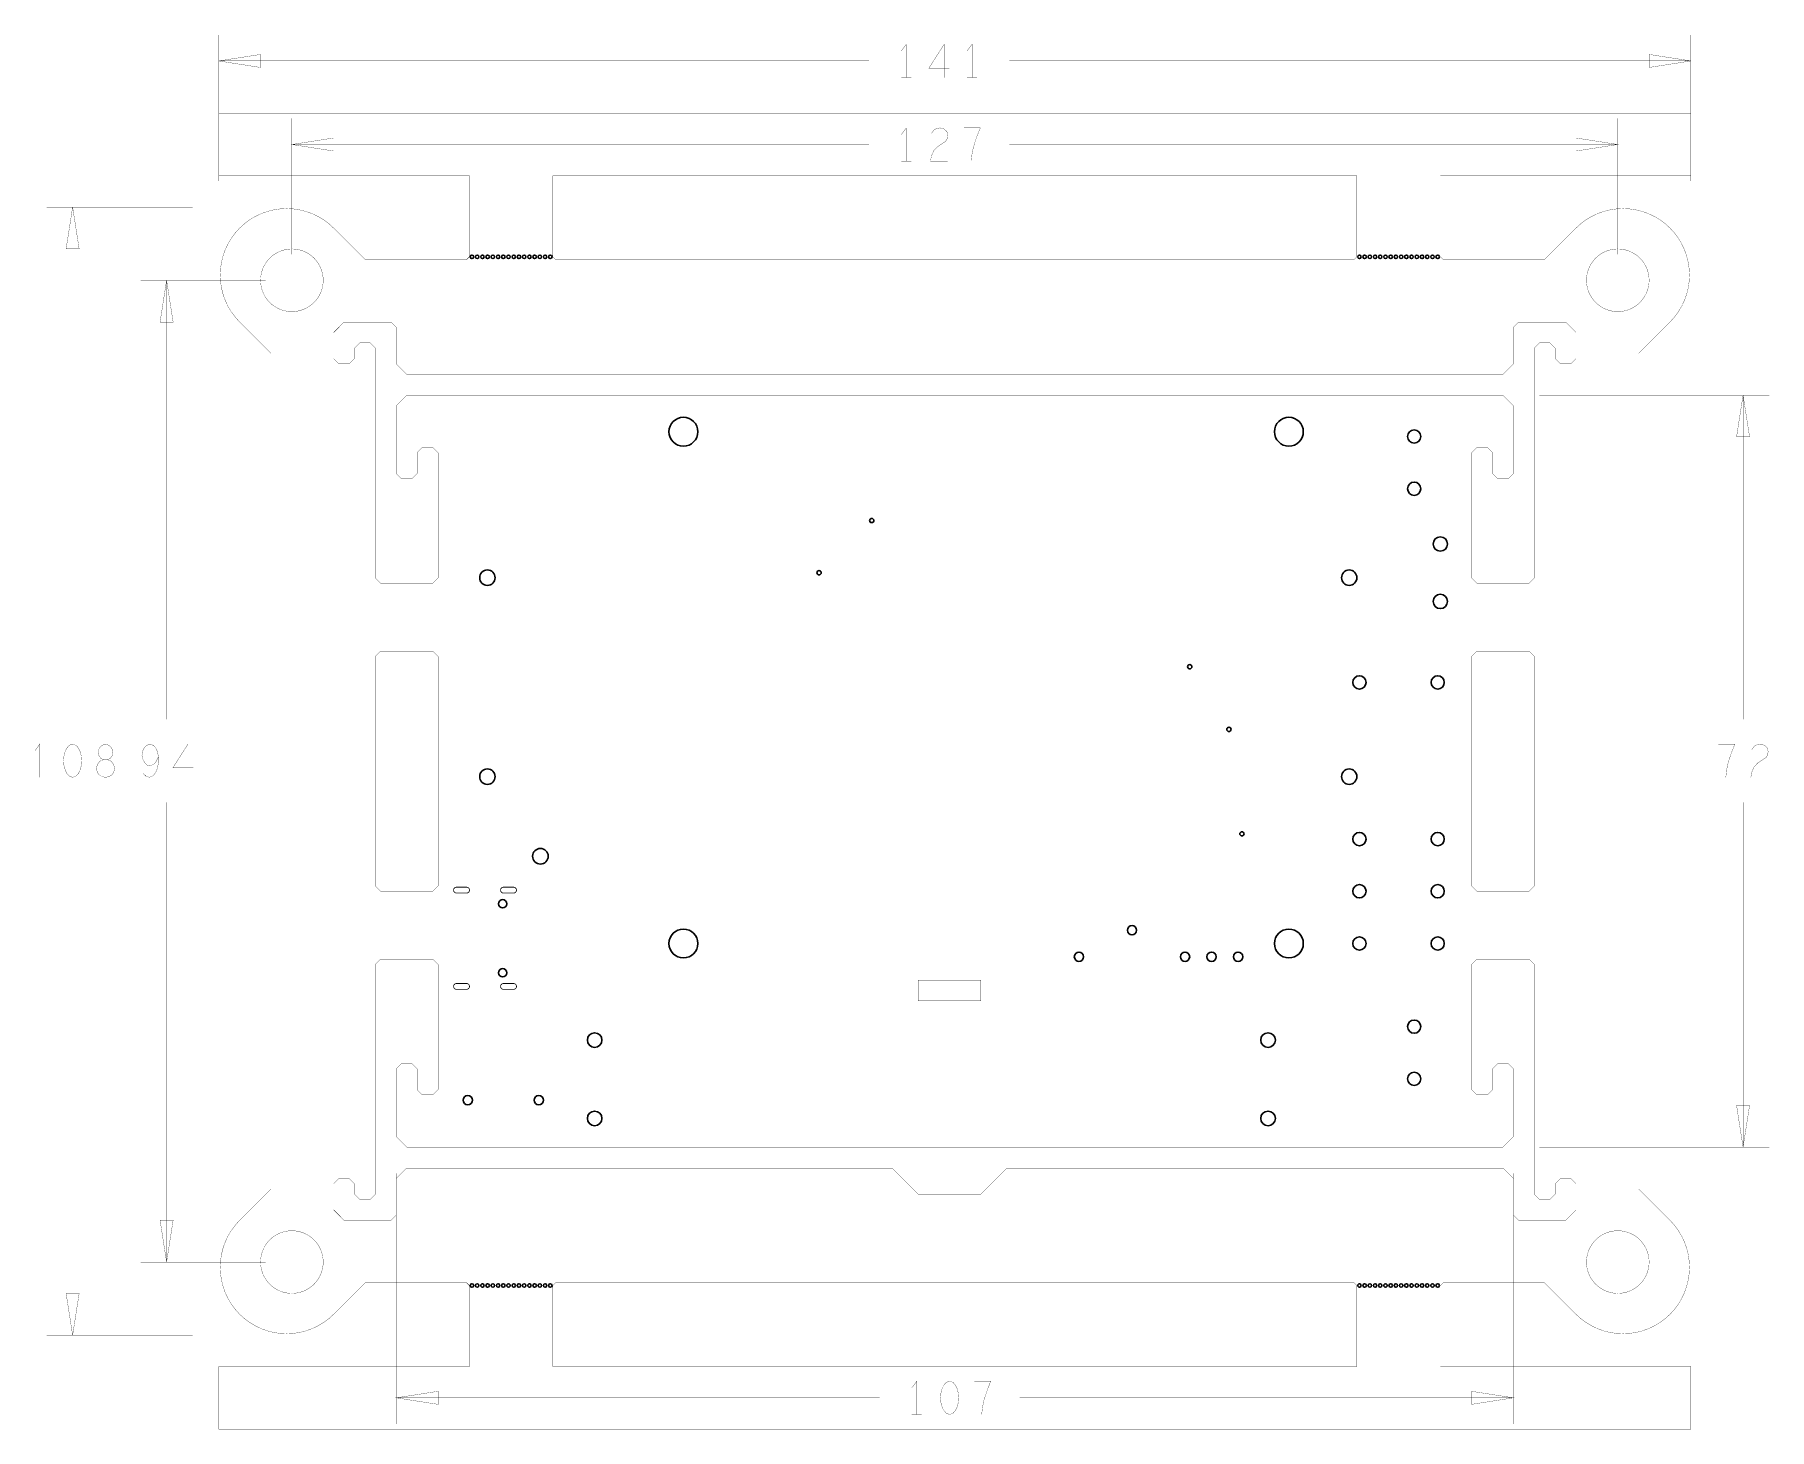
# Model space of a CAD drawing. Extents: x -35 to 132, y -27 to 107.
import ezdxf

# ---------------------------------------------------------------- set-up
doc = ezdxf.new("R2010")
doc.units = 0
doc.layers.get('0').update_dxf_attribs({"linetype": 'CONTINUOUS'})
for name, color, linetype in [('BOARD_ART', 7, 'CONTINUOUS'), ('DIMENSION_ART', 2, 'CONTINUOUS'), ('PUREPI_ROU', 3, 'CONTINUOUS'), ('PUREPIII2026-1-2_DRL', 5, 'CONTINUOUS')]:
    doc.layers.add(name, color=color, linetype=linetype)

# ---------------------------------------------------------------- blocks, each defined once
blk = doc.blocks.new('ROUND_2')
blk.add_circle((0, 0), 0.165)
blk = doc.blocks.new('ROUND_115')
blk.add_circle((0, 0), 0.203)
blk = doc.blocks.new('ROUND_6')
blk.add_circle((0, 0), 0.4)
blk = doc.blocks.new('ROUND_4')
blk.add_circle((0, 0), 0.445)
blk = doc.blocks.new('ROUND_96')
blk.add_circle((0, 0), 0.635)
blk = doc.blocks.new('ROUND_116')
blk.add_circle((0, 0), 0.686)
blk = doc.blocks.new('ROUND_117')
blk.add_circle((0, 0), 0.699)
blk = doc.blocks.new('ROUND_118')
blk.add_circle((0, 0), 0.737)
blk = doc.blocks.new('ROUND_16')
blk.add_circle((0, 0), 0.75)
blk = doc.blocks.new('ROUND_17')
blk.add_circle((0, 0), 1.38)

msp = doc.modelspace()

# ---------------------------------------------------------------- linework, layer by layer
at = {"layer": 'BOARD_ART', "const_width": 0.0254}
for points in [[(113, 88), (110, 85), (100.25, 85), (100, 85.25), (100, 93), (124, 93), (124, 99), (-17, 99), (-17, 93), (7, 93), (7, 85.25), (6.75, 85), (-3, 85), (-6.0001, 88.0001)], [(15.25, 85), (15, 85.25), (15, 93), (92, 93), (92, 85.25), (91.75, 85), (15.25, 85)], [(-15, 79), (-12, 76), (-12, -4), (-15, -7)], [(107, 71), (107, 64.5), (106.5, 64), (105.5, 64), (105, 64.5), (105, 66.5), (104.5, 67), (103.5, 67), (103, 66.5), (103, 54.5), (103.5, 54), (108.5, 54), (109, 54.5), (109, 76.5), (109.5, 77), (110.5, 77), (111, 76.5), (111, 75.5), (111.5, 75), (112.5, 75), (113, 75.5), (113, 78), (112, 79), (107.5, 79), (107, 78.5), (107, 75), (106, 74), (1, 74), (0, 75), (0, 78.5), (-0.5, 79), (-5, 79), (-6, 78), (-6, 75.5), (-5.5, 75), (-4.5, 75), (-4, 75.5), (-4, 76.5), (-3.5, 77), (-2.5, 77), (-2, 76.5), (-2, 54.5), (-1.5, 54), (3.5, 54), (4, 54.5), (4, 66.5), (3.5, 67), (2.5, 67), (2, 66.5), (2, 64.5), (1.5, 64), (0.5, 64), (0, 64.5), (0, 71), (1, 72), (106, 72), (107, 71)], [(122, -7), (119, -4), (119, 76), (122, 79)], [(-2, 47), (-2, 25), (-1.5, 24.5), (3.5, 24.5), (4, 25), (4, 47), (3.5, 47.5), (-1.5, 47.5), (-2, 47)], [(103, 47), (103, 25), (103.5, 24.5), (108.5, 24.5), (109, 25), (109, 47), (108.5, 47.5), (103.5, 47.5), (103, 47)], [(0, 1), (0, 7.5), (0.5, 8), (1.5, 8), (2, 7.5), (2, 5.5), (2.5, 5), (3.5, 5), (4, 5.5), (4, 17.5), (3.5, 18), (-1.5, 18), (-2, 17.5), (-2, -4.5), (-2.5, -5), (-3.5, -5), (-4, -4.5), (-4, -3.5), (-4.5, -3), (-5.5, -3), (-6, -3.5), (-6, -6), (-5, -7), (-0.5, -7), (0, -6.5), (0, -3), (1, -2), (47.5, -2), (50, -4.5), (56, -4.5), (58.5, -2), (106, -2), (107, -3), (107, -6.5), (107.5, -7), (112, -7), (113, -6), (113, -3.5), (112.5, -3), (111.5, -3), (111, -3.5), (111, -4.5), (110.5, -5), (109.5, -5), (109, -4.5), (109, 17.5), (108.5, 18), (103.5, 18), (103, 17.5), (103, 5.5), (103.5, 5), (104.5, 5), (105, 5.5), (105, 7.5), (105.5, 8), (106.5, 8), (107, 7.5), (107, 1), (106, 0), (1, 0), (0, 1)], [(50, 16), (50, 14), (56, 14), (56, 16), (50, 16)], [(-6, -16), (-3, -13), (6.75, -13), (7, -13.25), (7, -21), (-17, -21), (-17, -27), (124, -27), (124, -21), (100, -21), (100, -13.25), (100.25, -13), (110, -13), (113.0001, -16.0001)], [(15.25, -13), (15, -13.25), (15, -21), (92, -21), (92, -13.25), (91.75, -13), (15.25, -13)]]:
    msp.add_lwpolyline(points, dxfattribs=at)
for points in [[(-6.0001, 88.0001, 1), (-15, 79)], [(122, 79, 0.9999889), (113, 88)], [(-15, -7, 0.9999889), (-6, -16)], [(113.0001, -16.0001, 1), (122, -7)]]:
    msp.add_lwpolyline(points, format="xyb", dxfattribs=at)
for points in [[(-13, 83, 1), (-7, 83, 1)], [(114, 83, 1), (120, 83, 1)], [(-13, -11, 1), (-7, -11, 1)], [(114, -11, 1), (120, -11, 1)]]:
    msp.add_lwpolyline(points, format="xyb", close=True, dxfattribs=at)
at = {"layer": 'DIMENSION_ART', "const_width": 0.0254}
for points in [[(-17, 92.5), (-17, 106.5)], [(124, 92.5), (124, 106.5)], [(48.8504, 102.4125), (48.8504, 105.5875), (48.378, 104.9525)], [(52.4724, 102.4125), (52.4724, 105.5875), (51.0157, 103.3121), (52.9843, 103.3121)], [(55.1496, 102.4125), (55.1496, 105.5875), (54.6772, 104.9525)], [(-13, 104.625), (-17, 104), (-13, 103.375), (-13, 104.625)], [(45.2881, 104), (-17, 104)], [(58.7119, 104), (124, 104)], [(120, 103.375), (124, 104), (120, 104.625), (120, 103.375)], [(48.378, 102.4125), (49.3228, 102.4125)], [(54.6772, 102.4125), (55.622, 102.4125)], [(-10, 85.5), (-10, 98.5)], [(117, 85.5), (117, 98.5)], [(-6, 96.625), (-10, 96), (-6, 95.375), (-6, 96.625)], [(48.8504, 94.4125), (48.8504, 97.5875), (48.378, 96.9525)], [(51.2519, 97.0583), (51.4882, 97.3758), (51.7638, 97.5346), (52.0788, 97.5875), (52.4724, 97.4817), (52.7481, 97.2171), (52.8268, 96.8996), (52.7874, 96.582), (52.6299, 96.3175), (51.8425, 95.7883), (51.4882, 95.4179), (51.2519, 94.8886), (51.1732, 94.4125), (52.8268, 94.4125)], [(55.0708, 94.4125), (55.1496, 95.1004), (55.2677, 95.6824), (55.4252, 96.2117), (55.622, 96.7937), (55.937, 97.5875), (54.3622, 97.5875)], [(113, 95.375), (117, 96), (113, 96.625), (113, 95.375)], [(45.2881, 96), (-10, 96)], [(58.7119, 96), (117, 96)], [(48.378, 94.4125), (49.3228, 94.4125)], [(-19.5, 90), (-33.5, 90)], [(-30.375, 86), (-31, 90), (-31.625, 86), (-30.375, 86)], [(-31, 40.9687), (-31, 90)], [(-21.375, 79), (-22, 83), (-22.625, 79), (-21.375, 79)], [(-12.5, 83), (-24.5, 83)], [(-22, 40.9687), (-22, 83)], [(109.5, 72), (131.5, 72)], [(129.625, 68), (129, 72), (128.375, 68), (129.625, 68)], [(129, 40.9687), (129, 72)], [(-34.1496, 35.4125), (-34.1496, 38.5875), (-34.622, 37.9525)], [(-31, 38.5875), (-31.315, 38.4817), (-31.5512, 38.2171), (-31.7087, 37.8996), (-31.8268, 37.4762), (-31.8661, 37), (-31.8268, 36.5237), (-31.7087, 36.1004), (-31.5512, 35.7828), (-31.315, 35.5183), (-31, 35.4125), (-30.6851, 35.5183), (-30.4488, 35.7828), (-30.2913, 36.1004), (-30.1732, 36.5237), (-30.1339, 37), (-30.1732, 37.4762), (-30.2913, 37.8996), (-30.4488, 38.2171), (-30.6851, 38.4817), (-31, 38.5875)], [(-27.8504, 35.4125), (-27.5748, 35.4654), (-27.2599, 35.6241), (-27.063, 35.8886), (-26.9843, 36.2592), (-27.063, 36.6295), (-27.2992, 36.947), (-27.6536, 37.1059), (-28.0472, 37.1059), (-28.2835, 37.2117), (-28.4804, 37.4762), (-28.5591, 37.8466), (-28.4409, 38.2171), (-28.1654, 38.4817), (-27.8504, 38.5875), (-27.5355, 38.4817), (-27.2599, 38.2171), (-27.1417, 37.8466), (-27.2205, 37.4762), (-27.4173, 37.2117), (-27.6536, 37.1059), (-28.0472, 37.1059), (-28.4016, 36.947), (-28.6378, 36.6295), (-28.7165, 36.2592), (-28.6378, 35.8886), (-28.4409, 35.6241), (-28.126, 35.4654), (-27.8504, 35.4125)], [(-24.2441, 35.7828), (-23.9685, 35.5183), (-23.6536, 35.4125), (-23.3386, 35.5183), (-23.063, 35.8357), (-22.8661, 36.3121), (-22.7874, 36.7883), (-22.7874, 37.3704), (-22.8661, 37.8466), (-23.063, 38.27), (-23.2992, 38.4817), (-23.5748, 38.5875), (-23.8898, 38.4817), (-24.126, 38.27), (-24.2835, 37.9525), (-24.3622, 37.5291), (-24.2835, 37.1588), (-24.0866, 36.7883), (-23.8504, 36.5766), (-23.5748, 36.5237), (-23.2599, 36.6295), (-23.0236, 36.8941), (-22.7874, 37.3704)], [(-19.9528, 35.4125), (-19.9528, 38.5875), (-21.4095, 36.3121), (-19.4409, 36.3121)], [(127.3464, 35.4125), (127.4252, 36.1004), (127.5433, 36.6824), (127.7008, 37.2117), (127.8976, 37.7937), (128.2126, 38.5875), (126.6378, 38.5875)], [(129.8267, 38.0583), (130.063, 38.3758), (130.3386, 38.5346), (130.6536, 38.5875), (131.0472, 38.4817), (131.3229, 38.2171), (131.4016, 37.8996), (131.3622, 37.582), (131.2047, 37.3175), (130.4173, 36.7883), (130.063, 36.4179), (129.8267, 35.8886), (129.748, 35.4125), (131.4016, 35.4125)], [(-34.622, 35.4125), (-33.6772, 35.4125)], [(-31, 33.0313), (-31, -18)], [(-22, 33.0313), (-22, -11)], [(129, 33.0313), (129, 0)], [(128.375, 4), (129, 0), (129.625, 4), (128.375, 4)], [(109.5, 0), (131.5, 0)], [(0, -2.5), (0, -26.5)], [(107, -2.5), (107, -26.5)], [(-22.625, -7), (-22, -11), (-21.375, -7), (-22.625, -7)], [(-12.5, -11), (-24.5, -11)], [(-31.625, -14), (-31, -18), (-30.375, -14), (-31.625, -14)], [(-19.5, -18), (-33.5, -18)], [(49.8504, -25.5875), (49.8504, -22.4125), (49.378, -23.0475)], [(53, -22.4125), (52.685, -22.5183), (52.4488, -22.7829), (52.2913, -23.1004), (52.1732, -23.5238), (52.1339, -24), (52.1732, -24.4763), (52.2913, -24.8996), (52.4488, -25.2172), (52.685, -25.4817), (53, -25.5875), (53.3149, -25.4817), (53.5512, -25.2172), (53.7087, -24.8996), (53.8268, -24.4763), (53.8661, -24), (53.8268, -23.5238), (53.7087, -23.1004), (53.5512, -22.7829), (53.3149, -22.5183), (53, -22.4125)], [(56.0708, -25.5875), (56.1496, -24.8996), (56.2677, -24.3176), (56.4252, -23.7883), (56.622, -23.2063), (56.937, -22.4125), (55.3622, -22.4125)], [(4, -23.375), (0, -24), (4, -24.625), (4, -23.375)], [(46.2881, -24), (0, -24)], [(59.7119, -24), (107, -24)], [(103, -24.625), (107, -24), (103, -23.375), (103, -24.625)], [(49.378, -25.5875), (50.3228, -25.5875)]]:
    msp.add_lwpolyline(points, dxfattribs=at)
at = {"layer": 'PUREPI_ROU', "const_width": 0.075}
for points in [[(5.7673, 24.8898, 1), (5.7673, 24.33)], [(6.7325, 24.33, 1), (6.7325, 24.8898)], [(10.2673, 24.8898, 1), (10.2673, 24.33)], [(11.2325, 24.33, 1), (11.2325, 24.8898)], [(5.7673, 15.6698, 1), (5.7673, 15.11)], [(6.7325, 15.11, 1), (6.7325, 15.6698)], [(10.2673, 15.6698, 1), (10.2673, 15.11)], [(11.2325, 15.11, 1), (11.2325, 15.6698)]]:
    msp.add_lwpolyline(points, format="xyb", dxfattribs=at)
for points in [[(6.7325, 24.8898), (5.7673, 24.8898)], [(11.2325, 24.8898), (10.2673, 24.8898)], [(5.7673, 24.33), (6.7325, 24.33)], [(10.2673, 24.33), (11.2325, 24.33)], [(6.7325, 15.6698), (5.7673, 15.6698)], [(5.7673, 15.11), (6.7325, 15.11)], [(11.2325, 15.6698), (10.2673, 15.6698)], [(10.2673, 15.11), (11.2325, 15.11)]]:
    msp.add_lwpolyline(points, dxfattribs=at)

# ---------------------------------------------------------------- block references
at = {"layer": 'PUREPIII2026-1-2_DRL'}
for name, p in [('ROUND_2', (7.25, 85.25)), ('ROUND_2', (7.75, 85.25)), ('ROUND_2', (8.25, 85.25)), ('ROUND_2', (8.75, 85.25)), ('ROUND_2', (9.25, 85.25)), ('ROUND_2', (9.75, 85.25)), ('ROUND_2', (10.25, 85.25)), ('ROUND_2', (10.75, 85.25)), ('ROUND_2', (11.25, 85.25)), ('ROUND_2', (11.75, 85.25)), ('ROUND_2', (12.25, 85.25)), ('ROUND_2', (12.75, 85.25)), ('ROUND_2', (13.25, 85.25)), ('ROUND_2', (13.75, 85.25)), ('ROUND_2', (14.25, 85.25)), ('ROUND_2', (14.75, 85.25)), ('ROUND_2', (92.25, 85.25)), ('ROUND_2', (92.75, 85.25)), ('ROUND_2', (93.25, 85.25)), ('ROUND_2', (93.75, 85.25)), ('ROUND_2', (94.25, 85.25)), ('ROUND_2', (94.75, 85.25)), ('ROUND_2', (95.25, 85.25)), ('ROUND_2', (95.75, 85.25)), ('ROUND_2', (96.25, 85.25)), ('ROUND_2', (96.75, 85.25)), ('ROUND_2', (97.25, 85.25)), ('ROUND_2', (97.75, 85.25)), ('ROUND_2', (98.25, 85.25)), ('ROUND_2', (98.75, 85.25)), ('ROUND_2', (99.25, 85.25)), ('ROUND_2', (99.75, 85.25)), ('ROUND_17', (27.5, 68.5)), ('ROUND_17', (85.5, 68.5)), ('ROUND_96', (97.5, 68.04)), ('ROUND_96', (97.5, 63.04)), ('ROUND_115', (45.541, 60)), ('ROUND_116', (100, 57.75)), ('ROUND_118', (8.725, 54.525)), ('ROUND_115', (40.5, 55)), ('ROUND_118', (91.275, 54.525)), ('ROUND_116', (100, 52.25)), ('ROUND_115', (76, 46)), ('ROUND_96', (92.25, 44.5)), ('ROUND_96', (99.75, 44.5)), ('ROUND_115', (79.75, 40)), ('ROUND_118', (8.725, 35.475)), ('ROUND_118', (91.275, 35.475)), ('ROUND_115', (81, 30)), ('ROUND_96', (92.25, 29.5)), ('ROUND_96', (99.75, 29.5)), ('ROUND_16', (13.805, 27.855)), ('ROUND_96', (92.25, 24.5)), ('ROUND_96', (99.75, 24.5)), ('ROUND_6', (10.19, 23.3)), ('ROUND_17', (27.5, 19.5)), ('ROUND_4', (70.47, 20.77)), ('ROUND_17', (85.5, 19.5)), ('ROUND_96', (92.25, 19.5)), ('ROUND_96', (99.75, 19.5)), ('ROUND_4', (65.39, 18.23)), ('ROUND_4', (75.55, 18.23)), ('ROUND_4', (78.09, 18.23)), ('ROUND_4', (80.63, 18.23)), ('ROUND_6', (10.19, 16.7)), ('ROUND_96', (97.5, 11.54)), ('ROUND_117', (19, 10.25)), ('ROUND_117', (83.5, 10.25)), ('ROUND_96', (97.5, 6.54)), ('ROUND_4', (6.85, 4.5)), ('ROUND_4', (13.65, 4.5)), ('ROUND_117', (19, 2.75)), ('ROUND_117', (83.5, 2.75)), ('ROUND_2', (7.25, -13.25)), ('ROUND_2', (7.75, -13.25)), ('ROUND_2', (8.25, -13.25)), ('ROUND_2', (8.75, -13.25)), ('ROUND_2', (9.25, -13.25)), ('ROUND_2', (9.75, -13.25)), ('ROUND_2', (10.25, -13.25)), ('ROUND_2', (10.75, -13.25)), ('ROUND_2', (11.25, -13.25)), ('ROUND_2', (11.75, -13.25)), ('ROUND_2', (12.25, -13.25)), ('ROUND_2', (12.75, -13.25)), ('ROUND_2', (13.25, -13.25)), ('ROUND_2', (13.75, -13.25)), ('ROUND_2', (14.25, -13.25)), ('ROUND_2', (14.75, -13.25)), ('ROUND_2', (92.25, -13.25)), ('ROUND_2', (92.75, -13.25)), ('ROUND_2', (93.25, -13.25)), ('ROUND_2', (93.75, -13.25)), ('ROUND_2', (94.25, -13.25)), ('ROUND_2', (94.75, -13.25)), ('ROUND_2', (95.25, -13.25)), ('ROUND_2', (95.75, -13.25)), ('ROUND_2', (96.25, -13.25)), ('ROUND_2', (96.75, -13.25)), ('ROUND_2', (97.25, -13.25)), ('ROUND_2', (97.75, -13.25)), ('ROUND_2', (98.25, -13.25)), ('ROUND_2', (98.75, -13.25)), ('ROUND_2', (99.25, -13.25)), ('ROUND_2', (99.75, -13.25))]:
    msp.add_blockref(name, p, dxfattribs=at)

doc.saveas('drawing.dxf')
